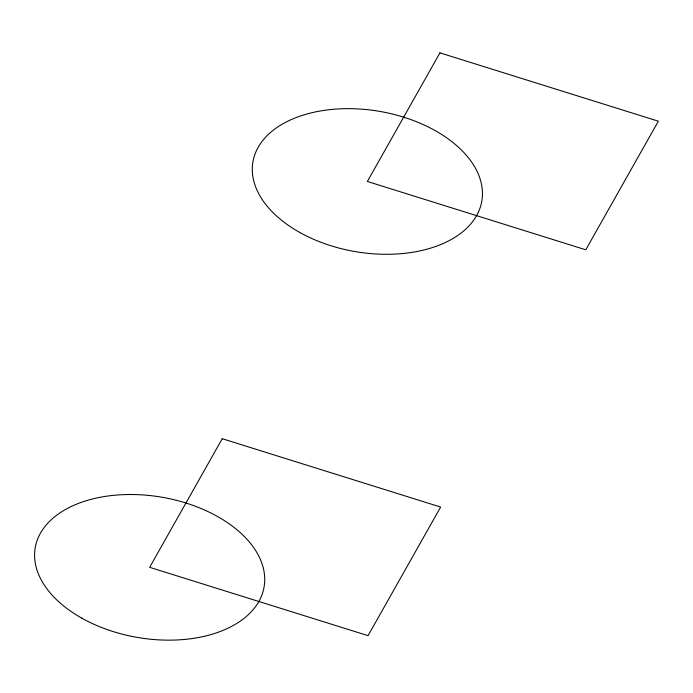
<?xml version="1.0" encoding="UTF-8"?>
<svg xmlns="http://www.w3.org/2000/svg" width="693" height="693" viewBox="0 0 693 693"><rect width="100%" height="100%" fill="white"/><g stroke="black" fill="none" stroke-linecap="round" stroke-linejoin="round"><path stroke-width="1.04" d="M222.228 438.712L149.653 567.324L368.061 635.663L440.635 507.051L222.228 438.712M439.942 52.859L367.368 181.471L585.776 249.809L658.35 121.197L439.942 52.859M299.558 232.328A116.103 71.162 9.7 0 0 481.791 201.195A116.103 71.162 9.7 0 0 320.764 110.906A116.103 71.162 9.7 0 0 299.558 232.328M81.835 618.173A116.103 71.162 9.7 0 0 264.076 587.04A116.103 71.162 9.7 0 0 103.049 496.76A116.103 71.162 9.7 0 0 81.835 618.173"/></g></svg>
